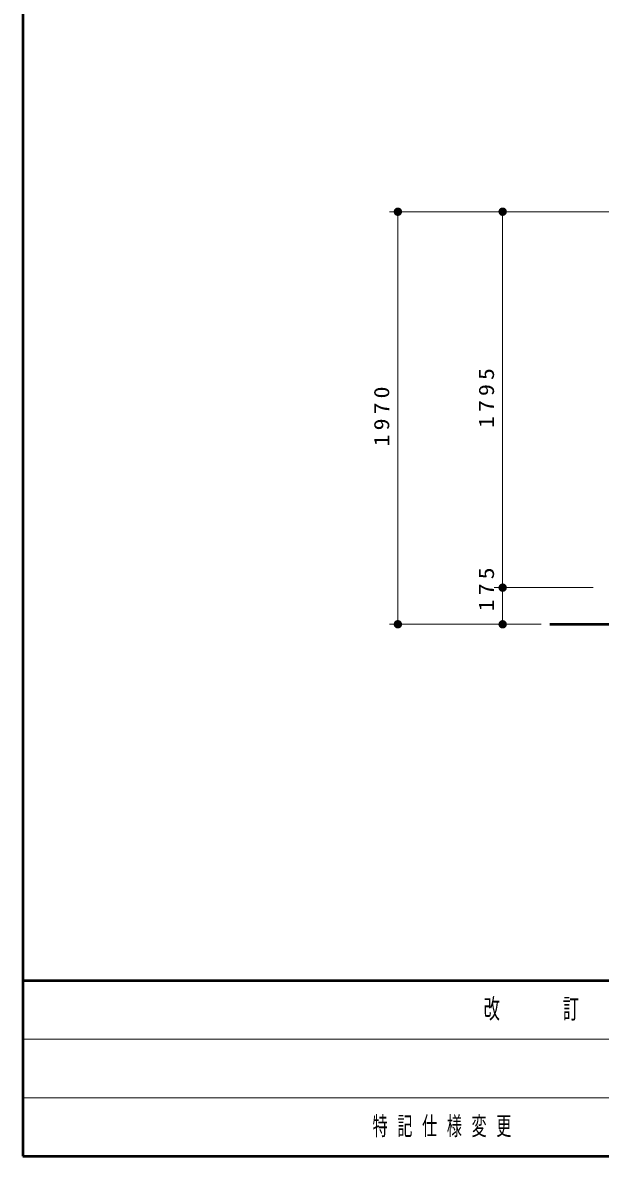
# Model space of a CAD drawing. Units: millimetres on the paper, scale 1:40. Extents: x -385 to 0, y 0 to 267.
# Drawn here: x -385 to -316.1, y 0 to 135.3 of the extents above; entities that cross this region are included whole.
import ezdxf

# ---------------------------------------------------------------- set-up
doc = ezdxf.new("R2010")
doc.units = ezdxf.units.MM
doc.layers.add('LY_1', color=7, linetype='Continuous', lineweight=13)
doc.styles.add('ＭＳ ゴシック', font='')
doc.styles.get('ＭＳ ゴシック').set_extended_font_data('MS Gothic')

# ---------------------------------------------------------------- blocks, each defined once
blk = doc.blocks.new('filled_dot')
at = {"color": 0, "linetype": 'Continuous', "lineweight": -2, "const_width": 1.25}
blk.add_lwpolyline([(-0.625, 0, 1), (0.625, 0, 1)], format="xyb", close=True, dxfattribs=at)

msp = doc.modelspace()

# ---------------------------------------------------------------- linework, layer by layer
at = {"layer": 'LY_1', "lineweight": 50}
for p, q in [((-385, 267), (-385, 0)), ((-322.121, 63.516), (-197.729, 63.516)), ((-385, 21), (0, 21)), ((-385, 0), (0, 0))]:
    msp.add_line(p, q, dxfattribs=at)
at = {"layer": 'LY_1'}
for p, q in [((-296.694, 112.766), (-341.235, 112.766)), ((-340.235, 63.516), (-340.235, 112.766)), ((-327.735, 67.891), (-327.735, 112.766)), ((-327.735, 63.516), (-327.735, 70.917)), ((-316.926, 67.891), (-328.735, 67.891)), ((-323.121, 63.516), (-341.235, 63.516)), ((-385, 14), (-243.5, 14)), ((-385, 7), (-243.5, 7))]:
    msp.add_line(p, q, dxfattribs=at)

# ---------------------------------------------------------------- block references
at = {"layer": 'LY_1', "xscale": 0.4, "yscale": 0.4}
for p, rotation in [((-340.235, 112.766), 270), ((-327.735, 112.766), 270), ((-327.735, 67.891), 90), ((-327.735, 67.891), 270), ((-340.235, 63.516), 90), ((-327.735, 63.516), 90)]:
    msp.add_blockref('filled_dot', p, dxfattribs=dict(at, rotation=rotation))

# ---------------------------------------------------------------- texts
at = {"layer": 'LY_1', "char_height": 1.833, "attachment_point": 8, "rotation": 90, "style": 'ＭＳ ゴシック'}
for s, insert in [('\\T1.33;\\W1.15;1795', (-328.735, 90.757)), ('\\T1.33;\\W1.15;1970', (-341.235, 88.565)), ('\\T1.33;\\W1.15;175', (-328.735, 67.917))]:
    msp.add_mtext(s, dxfattribs=dict(at, insert=insert))
at = {"layer": 'LY_1', "style": 'ＭＳ ゴシック'}
for s, insert, char_height, attachment_point in [('\\T1.64;\\W0.6;改\u3000\u3000訂\u3000\u3000事\u3000\u3000項', (-314.25, 17.5), 2.346, 5), ('\\T1.64;\\W0.6;特記仕様変更', (-343.25, 3.5), 2.199, 4)]:
    msp.add_mtext(s, dxfattribs=dict(at, insert=insert, char_height=char_height, attachment_point=attachment_point))

doc.saveas('drawing.dxf')
